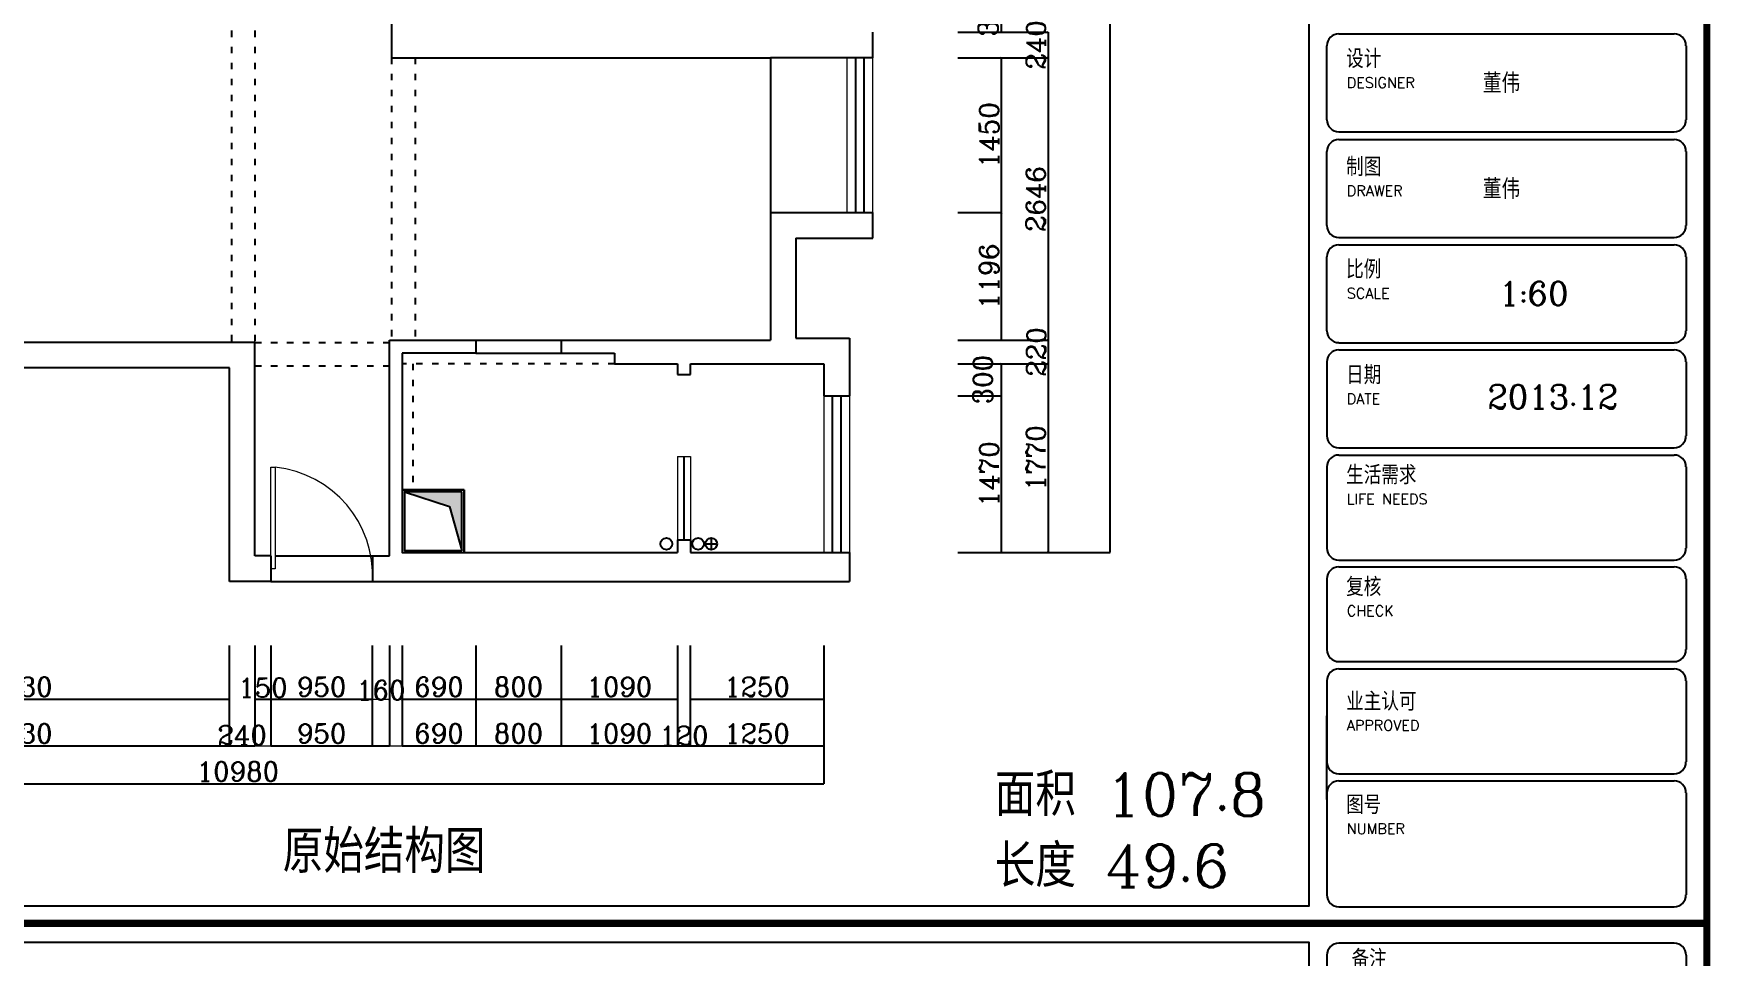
# Model space of a CAD drawing. Header units: millimetres. Extents: x 450898 to 533685, y -921830 to -458543.
# Drawn here: x 459394 to 475109, y -860363 to -851717 of the extents above; entities that cross this region are included whole.
import ezdxf

# ---------------------------------------------------------------- set-up
doc = ezdxf.new("R2010")
doc.units = ezdxf.units.MM
doc.header["$MEASUREMENT"] = 0
doc.header["$PDMODE"] = 3
doc.linetypes.add('ACAD_ISO03W100', pattern=[30, 12, -18])
doc.layers.get('0').update_dxf_attribs({"linetype": 'CONTINUOUS'})
doc.layers.get('DEFPOINTS').update_dxf_attribs({"linetype": 'CONTINUOUS'})
for name, color, linetype in [('0-ELV-01-细实线', 1, 'CONTINUOUS'), ('TOP', 7, 'CONTINUOUS'), ('txt', 7, 'CONTINUOUS'), ('墙线', 5, 'CONTINUOUS'), ('辅助线', 8, 'CONTINUOUS')]:
    doc.layers.add(name, color=color, linetype=linetype)
doc.layers.add('门窗', color=4, linetype='CONTINUOUS', lineweight=13)
doc.styles.add('HZXY', font='complex.shx', dxfattribs={"bigfont": 'HZXY.shx'})
doc.styles.add('ROMAND', font='romand')
doc.styles.get("Standard").update_dxf_attribs({"font": 'complex.shx', "bigfont": 'hzxy.shx'})
doc.dimstyles.new('LMDIM40', dxfattribs={"dimtxt": 80, "dimasz": 20, "dimexe": 0, "dimexo": 0, "dimgap": 25, "dimtad": 1, "dimdec": 0, "dimzin": 0, "dimdsep": 46, "dimtxsty": 'Standard', "dimblk1": 'DOT', "dimblk2": 'DOT', "dimsah": 1, "dimcen": 0, "dimclrd": 2, "dimclre": 2, "dimclrt": 2, "dimadec": 0, "dimazin": 0, "dimtfac": 1, "dimtdec": 0, "dimtmove": 2, "dimatfit": 3, "dimldrblk": 'DOT', "dimfxl": 0, "dimtolj": 1, "dimtzin": 0, "dimarcsym": 0})

# ---------------------------------------------------------------- blocks, each defined once
blk = doc.blocks.new('_ArchTick')
at = {"color": 0, "linetype": 'ByBlock', "const_width": 0.15}
blk.add_lwpolyline([(-0.5, -0.5), (0.5, 0.5)], dxfattribs=at)
blk = doc.blocks.new('*D374')
at = {"layer": 'DEFPOINTS', "color": 0}
for p in [(468055, -855110), (468464, -855110), (468055, -856580)]:
    blk.add_point(p, dxfattribs=at)
at = {"layer": '门窗', "color": 2, "lineweight": -2}
for p, q in [((468055, -855110), (468464, -855110)), ((468464, -856580), (468464, -855110)), ((468055, -856580), (468464, -856580))]:
    blk.add_line(p, q, dxfattribs=at)
at = {"layer": '门窗', "color": 2, "lineweight": -2, "xscale": 20, "yscale": 20, "zscale": 20}
for p, rotation in [((468464, -855110), 90), ((468464, -856580), 270)]:
    blk.add_blockref('_ArchTick', p, dxfattribs=dict(at, rotation=rotation))
at = {"layer": '门窗', "color": 2, "insert": (468349, -855845), "char_height": 180, "attachment_point": 5, "rotation": 90}
blk.add_mtext('\\A1;1470', dxfattribs=at)
blk = doc.blocks.new('_DOT')
at = {"color": 0, "linetype": 'ByBlock'}
blk.add_line((-0.5, 0), (-1, 0), dxfattribs=at)
at = {"color": 0, "linetype": 'ByBlock', "const_width": 0.5}
blk.add_lwpolyline([(-0.25, 0, 1), (0.25, 0, 1)], format="xyb", close=True, dxfattribs=at)
blk = doc.blocks.new('DOT')
at = {"color": 0, "linetype": 'ByBlock'}
blk.add_line((-0.35, 0), (-1, 0), dxfattribs=at)
at = {"color": 0, "linetype": 'ByBlock', "const_width": 0.35}
blk.add_lwpolyline([(-0.175, 0, 1), (0.175, 0, 1)], format="xyb", close=True, dxfattribs=at)
blk = doc.blocks.new('*D375')
at = {"layer": 'DEFPOINTS', "color": 0}
for p in [(468055, -854810), (468464, -854810), (468055, -855110)]:
    blk.add_point(p, dxfattribs=at)
at = {"layer": '门窗', "color": 2, "lineweight": -2}
for p, q in [((468055, -854810), (468464, -854810)), ((468464, -855110), (468464, -854810)), ((468055, -855110), (468464, -855110))]:
    blk.add_line(p, q, dxfattribs=at)
at = {"layer": '门窗', "color": 2, "lineweight": -2, "xscale": 20, "yscale": 20, "zscale": 20}
for p, rotation in [((468464, -854810), 90), ((468464, -855110), 270)]:
    blk.add_blockref('_ArchTick', p, dxfattribs=dict(at, rotation=rotation))
at = {"layer": '门窗', "color": 2, "insert": (468290, -854960), "char_height": 180, "attachment_point": 5, "rotation": 90}
blk.add_mtext('\\A1;300', dxfattribs=at)
blk = doc.blocks.new('*D376')
at = {"layer": 'DEFPOINTS', "color": 0}
for p in [(468055, -853394), (468464, -853394), (468055, -854590)]:
    blk.add_point(p, dxfattribs=at)
at = {"layer": '门窗', "color": 2, "lineweight": -2}
for p, q in [((468055, -853394), (468464, -853394)), ((468464, -854590), (468464, -853394)), ((468055, -854590), (468464, -854590))]:
    blk.add_line(p, q, dxfattribs=at)
at = {"layer": '门窗', "color": 2, "lineweight": -2, "xscale": 20, "yscale": 20, "zscale": 20}
for p, rotation in [((468464, -853394), 90), ((468464, -854590), 270)]:
    blk.add_blockref('_ArchTick', p, dxfattribs=dict(at, rotation=rotation))
at = {"layer": '门窗', "color": 2, "insert": (468349, -853992), "char_height": 180, "attachment_point": 5, "rotation": 90}
blk.add_mtext('\\A1;1196', dxfattribs=at)
blk = doc.blocks.new('*D377')
at = {"layer": 'DEFPOINTS', "color": 0}
for p in [(468055, -851944), (468464, -851944), (468055, -853394)]:
    blk.add_point(p, dxfattribs=at)
at = {"layer": '门窗', "color": 2, "lineweight": -2}
for p, q in [((468055, -851944), (468464, -851944)), ((468464, -853394), (468464, -851944)), ((468055, -853394), (468464, -853394))]:
    blk.add_line(p, q, dxfattribs=at)
at = {"layer": '门窗', "color": 2, "lineweight": -2, "xscale": 20, "yscale": 20, "zscale": 20}
for p, rotation in [((468464, -851944), 90), ((468464, -853394), 270)]:
    blk.add_blockref('_ArchTick', p, dxfattribs=dict(at, rotation=rotation))
at = {"layer": '门窗', "color": 2, "insert": (468349, -852669), "char_height": 180, "attachment_point": 5, "rotation": 90}
blk.add_mtext('\\A1;1450', dxfattribs=at)
blk = doc.blocks.new('*D378')
at = {"layer": 'DEFPOINTS', "color": 0}
for p in [(468055, -851324), (468464, -851324), (468055, -851704)]:
    blk.add_point(p, dxfattribs=at)
at = {"layer": '门窗', "color": 2, "lineweight": -2}
for p, q in [((468055, -851324), (468464, -851324)), ((468464, -851704), (468464, -851324)), ((468055, -851704), (468464, -851704))]:
    blk.add_line(p, q, dxfattribs=at)
at = {"layer": '门窗', "color": 2, "lineweight": -2, "xscale": 20, "yscale": 20, "zscale": 20}
for p, rotation in [((468464, -851324), 90), ((468464, -851704), 270)]:
    blk.add_blockref('_ArchTick', p, dxfattribs=dict(at, rotation=rotation))
at = {"layer": '门窗', "color": 2, "insert": (468340, -851514), "char_height": 180, "attachment_point": 5, "rotation": 90}
blk.add_mtext('\\A1;380', dxfattribs=at)
blk = doc.blocks.new('*D387')
at = {"layer": 'DEFPOINTS', "color": 0}
for p in [(468055, -851704), (468055, -851944), (468902, -851944)]:
    blk.add_point(p, dxfattribs=at)
at = {"layer": '门窗', "color": 2, "lineweight": -2}
for p, q in [((468055, -851704), (468902, -851704)), ((468902, -851704), (468902, -851944)), ((468055, -851944), (468902, -851944))]:
    blk.add_line(p, q, dxfattribs=at)
at = {"layer": '门窗', "color": 2, "lineweight": -2, "xscale": 20, "yscale": 20, "zscale": 20}
for p, rotation in [((468902, -851704), 90), ((468902, -851944), 270)]:
    blk.add_blockref('_ArchTick', p, dxfattribs=dict(at, rotation=rotation))
at = {"layer": '门窗', "color": 2, "insert": (468789, -851824), "char_height": 180, "attachment_point": 5, "rotation": 90}
blk.add_mtext('\\A1;240', dxfattribs=at)
blk = doc.blocks.new('*D388')
at = {"layer": 'DEFPOINTS', "color": 0}
for p in [(468055, -851944), (468055, -854590), (468902, -854590)]:
    blk.add_point(p, dxfattribs=at)
at = {"layer": '门窗', "color": 2, "lineweight": -2}
for p, q in [((468055, -851944), (468902, -851944)), ((468902, -851944), (468902, -854590)), ((468055, -854590), (468902, -854590))]:
    blk.add_line(p, q, dxfattribs=at)
at = {"layer": '门窗', "color": 2, "lineweight": -2, "xscale": 20, "yscale": 20, "zscale": 20}
for p, rotation in [((468902, -851944), 90), ((468902, -854590), 270)]:
    blk.add_blockref('_ArchTick', p, dxfattribs=dict(at, rotation=rotation))
at = {"layer": '门窗', "color": 2, "insert": (468787, -853267), "char_height": 180, "attachment_point": 5, "rotation": 90}
blk.add_mtext('\\A1;2646', dxfattribs=at)
blk = doc.blocks.new('*D389')
at = {"layer": 'DEFPOINTS', "color": 0}
for p in [(468055, -854590), (468055, -854810), (468902, -854810)]:
    blk.add_point(p, dxfattribs=at)
at = {"layer": '门窗', "color": 2, "lineweight": -2}
for p, q in [((468055, -854590), (468902, -854590)), ((468902, -854590), (468902, -854810)), ((468055, -854810), (468902, -854810))]:
    blk.add_line(p, q, dxfattribs=at)
at = {"layer": '门窗', "color": 2, "lineweight": -2, "xscale": 20, "yscale": 20, "zscale": 20}
for p, rotation in [((468902, -854590), 90), ((468902, -854810), 270)]:
    blk.add_blockref('_ArchTick', p, dxfattribs=dict(at, rotation=rotation))
at = {"layer": '门窗', "color": 2, "insert": (468792, -854700), "char_height": 180, "attachment_point": 5, "rotation": 90}
blk.add_mtext('\\A1;220', dxfattribs=at)
blk = doc.blocks.new('*D390')
at = {"layer": 'DEFPOINTS', "color": 0}
for p in [(468055, -854810), (468055, -856580), (468902, -856580)]:
    blk.add_point(p, dxfattribs=at)
at = {"layer": '门窗', "color": 2, "lineweight": -2}
for p, q in [((468055, -854810), (468902, -854810)), ((468902, -854810), (468902, -856580)), ((468055, -856580), (468902, -856580))]:
    blk.add_line(p, q, dxfattribs=at)
at = {"layer": '门窗', "color": 2, "lineweight": -2, "xscale": 20, "yscale": 20, "zscale": 20}
for p, rotation in [((468902, -854810), 90), ((468902, -856580), 270)]:
    blk.add_blockref('_ArchTick', p, dxfattribs=dict(at, rotation=rotation))
at = {"layer": '门窗', "color": 2, "insert": (468787, -855695), "char_height": 180, "attachment_point": 5, "rotation": 90}
blk.add_mtext('\\A1;1770', dxfattribs=at)
blk = doc.blocks.new('*D391')
at = {"layer": 'DEFPOINTS', "color": 0}
for p in [(468055, -845954), (468055, -856580), (469479, -856580)]:
    blk.add_point(p, dxfattribs=at)
at = {"layer": '门窗', "color": 2, "lineweight": -2}
for p, q in [((468055, -845954), (469479, -845954)), ((469479, -845954), (469479, -856580)), ((468055, -856580), (469479, -856580))]:
    blk.add_line(p, q, dxfattribs=at)
at = {"layer": '门窗', "color": 2, "lineweight": -2, "xscale": 20, "yscale": 20, "zscale": 20}
for p, rotation in [((469479, -845954), 90), ((469479, -856580), 270)]:
    blk.add_blockref('_ArchTick', p, dxfattribs=dict(at, rotation=rotation))
at = {"layer": '门窗', "color": 2, "insert": (469364, -851267), "char_height": 180, "attachment_point": 5, "rotation": 90}
blk.add_mtext('\\A1;10626', dxfattribs=at)
blk = doc.blocks.new('*D409')
at = {"layer": 'DEFPOINTS', "color": 0}
for p in [(457299, -857449), (461229, -857449), (461229, -857952)]:
    blk.add_point(p, dxfattribs=at)
at = {"layer": '门窗', "color": 2, "lineweight": -2}
for p, q in [((457299, -857449), (457299, -857952)), ((461229, -857449), (461229, -857952)), ((457299, -857952), (461229, -857952))]:
    blk.add_line(p, q, dxfattribs=at)
at = {"layer": '门窗', "color": 2, "lineweight": -2, "xscale": 20, "yscale": 20, "zscale": 20, "rotation": 180}
blk.add_blockref('_ArchTick', (457299, -857952), dxfattribs=at)
at = {"layer": '门窗', "color": 2, "lineweight": -2, "xscale": 20, "yscale": 20, "zscale": 20}
blk.add_blockref('_ArchTick', (461229, -857952), dxfattribs=at)
at = {"layer": '门窗', "color": 2, "insert": (459264, -857837), "char_height": 180, "attachment_point": 5}
blk.add_mtext('\\A1;3930', dxfattribs=at)
blk = doc.blocks.new('*D410')
at = {"layer": 'DEFPOINTS', "color": 0}
for p in [(461469, -857449), (461619, -857449), (461619, -857952)]:
    blk.add_point(p, dxfattribs=at)
at = {"layer": '门窗', "color": 2, "lineweight": -2}
for p, q in [((461469, -857449), (461469, -857952)), ((461619, -857449), (461619, -857952)), ((461469, -857952), (461619, -857952))]:
    blk.add_line(p, q, dxfattribs=at)
at = {"layer": '门窗', "color": 2, "lineweight": -2, "xscale": 20, "yscale": 20, "zscale": 20, "rotation": 180}
blk.add_blockref('_ArchTick', (461469, -857952), dxfattribs=at)
at = {"layer": '门窗', "color": 2, "lineweight": -2, "xscale": 20, "yscale": 20, "zscale": 20}
blk.add_blockref('_ArchTick', (461619, -857952), dxfattribs=at)
at = {"layer": '门窗', "color": 2, "insert": (461544, -857845), "char_height": 180, "attachment_point": 5}
blk.add_mtext('\\A1;150', dxfattribs=at)
blk = doc.blocks.new('*D411')
at = {"layer": 'DEFPOINTS', "color": 0}
for p in [(461619, -857449), (462569, -857449), (462569, -857952)]:
    blk.add_point(p, dxfattribs=at)
at = {"layer": '门窗', "color": 2, "lineweight": -2}
for p, q in [((461619, -857449), (461619, -857952)), ((462569, -857449), (462569, -857952)), ((461619, -857952), (462569, -857952))]:
    blk.add_line(p, q, dxfattribs=at)
at = {"layer": '门窗', "color": 2, "lineweight": -2, "xscale": 20, "yscale": 20, "zscale": 20, "rotation": 180}
blk.add_blockref('_ArchTick', (461619, -857952), dxfattribs=at)
at = {"layer": '门窗', "color": 2, "lineweight": -2, "xscale": 20, "yscale": 20, "zscale": 20}
blk.add_blockref('_ArchTick', (462569, -857952), dxfattribs=at)
at = {"layer": '门窗', "color": 2, "insert": (462094, -857837), "char_height": 180, "attachment_point": 5}
blk.add_mtext('\\A1;950', dxfattribs=at)
blk = doc.blocks.new('*D412')
at = {"layer": 'DEFPOINTS', "color": 0}
for p in [(462849, -857449), (463539, -857449), (463539, -857952)]:
    blk.add_point(p, dxfattribs=at)
at = {"layer": '门窗', "color": 2, "lineweight": -2}
for p, q in [((462849, -857449), (462849, -857952)), ((463539, -857449), (463539, -857952)), ((462849, -857952), (463539, -857952))]:
    blk.add_line(p, q, dxfattribs=at)
at = {"layer": '门窗', "color": 2, "lineweight": -2, "xscale": 20, "yscale": 20, "zscale": 20, "rotation": 180}
blk.add_blockref('_ArchTick', (462849, -857952), dxfattribs=at)
at = {"layer": '门窗', "color": 2, "lineweight": -2, "xscale": 20, "yscale": 20, "zscale": 20}
blk.add_blockref('_ArchTick', (463539, -857952), dxfattribs=at)
at = {"layer": '门窗', "color": 2, "insert": (463194, -857837), "char_height": 180, "attachment_point": 5}
blk.add_mtext('\\A1;690', dxfattribs=at)
blk = doc.blocks.new('*D413')
at = {"layer": 'DEFPOINTS', "color": 0}
for p in [(463539, -857449), (464339, -857449), (464339, -857952)]:
    blk.add_point(p, dxfattribs=at)
at = {"layer": '门窗', "color": 2, "lineweight": -2}
for p, q in [((463539, -857449), (463539, -857952)), ((464339, -857449), (464339, -857952)), ((463539, -857952), (464339, -857952))]:
    blk.add_line(p, q, dxfattribs=at)
at = {"layer": '门窗', "color": 2, "lineweight": -2, "xscale": 20, "yscale": 20, "zscale": 20, "rotation": 180}
blk.add_blockref('_ArchTick', (463539, -857952), dxfattribs=at)
at = {"layer": '门窗', "color": 2, "lineweight": -2, "xscale": 20, "yscale": 20, "zscale": 20}
blk.add_blockref('_ArchTick', (464339, -857952), dxfattribs=at)
at = {"layer": '门窗', "color": 2, "insert": (463939, -857837), "char_height": 180, "attachment_point": 5}
blk.add_mtext('\\A1;800', dxfattribs=at)
blk = doc.blocks.new('*D414')
at = {"layer": 'DEFPOINTS', "color": 0}
for p in [(464339, -857449), (465429, -857449), (465429, -857952)]:
    blk.add_point(p, dxfattribs=at)
at = {"layer": '门窗', "color": 2, "lineweight": -2}
for p, q in [((464339, -857449), (464339, -857952)), ((465429, -857449), (465429, -857952)), ((464339, -857952), (465429, -857952))]:
    blk.add_line(p, q, dxfattribs=at)
at = {"layer": '门窗', "color": 2, "lineweight": -2, "xscale": 20, "yscale": 20, "zscale": 20, "rotation": 180}
blk.add_blockref('_ArchTick', (464339, -857952), dxfattribs=at)
at = {"layer": '门窗', "color": 2, "lineweight": -2, "xscale": 20, "yscale": 20, "zscale": 20}
blk.add_blockref('_ArchTick', (465429, -857952), dxfattribs=at)
at = {"layer": '门窗', "color": 2, "insert": (464884, -857837), "char_height": 180, "attachment_point": 5}
blk.add_mtext('\\A1;1090', dxfattribs=at)
blk = doc.blocks.new('*D415')
at = {"layer": 'DEFPOINTS', "color": 0}
for p in [(465549, -857449), (466799, -857449), (466799, -857952)]:
    blk.add_point(p, dxfattribs=at)
at = {"layer": '门窗', "color": 2, "lineweight": -2}
for p, q in [((465549, -857449), (465549, -857952)), ((466799, -857449), (466799, -857952)), ((465549, -857952), (466799, -857952))]:
    blk.add_line(p, q, dxfattribs=at)
at = {"layer": '门窗', "color": 2, "lineweight": -2, "xscale": 20, "yscale": 20, "zscale": 20, "rotation": 180}
blk.add_blockref('_ArchTick', (465549, -857952), dxfattribs=at)
at = {"layer": '门窗', "color": 2, "lineweight": -2, "xscale": 20, "yscale": 20, "zscale": 20}
blk.add_blockref('_ArchTick', (466799, -857952), dxfattribs=at)
at = {"layer": '门窗', "color": 2, "insert": (466174, -857837), "char_height": 180, "attachment_point": 5}
blk.add_mtext('\\A1;1250', dxfattribs=at)
blk = doc.blocks.new('*D418')
at = {"layer": 'DEFPOINTS', "color": 0}
for p in [(457299, -857449), (461229, -857449), (461229, -858389)]:
    blk.add_point(p, dxfattribs=at)
at = {"layer": '门窗', "color": 2, "lineweight": -2}
for p, q in [((457299, -857449), (457299, -858389)), ((461229, -857449), (461229, -858389)), ((457299, -858389), (461229, -858389))]:
    blk.add_line(p, q, dxfattribs=at)
at = {"layer": '门窗', "color": 2, "lineweight": -2, "xscale": 20, "yscale": 20, "zscale": 20, "rotation": 180}
blk.add_blockref('_ArchTick', (457299, -858389), dxfattribs=at)
at = {"layer": '门窗', "color": 2, "lineweight": -2, "xscale": 20, "yscale": 20, "zscale": 20}
blk.add_blockref('_ArchTick', (461229, -858389), dxfattribs=at)
at = {"layer": '门窗', "color": 2, "insert": (459264, -858274), "char_height": 180, "attachment_point": 5}
blk.add_mtext('\\A1;3930', dxfattribs=at)
blk = doc.blocks.new('*D419')
at = {"layer": 'DEFPOINTS', "color": 0}
for p in [(461229, -857449), (461469, -857449), (461469, -858389)]:
    blk.add_point(p, dxfattribs=at)
at = {"layer": '门窗', "color": 2, "lineweight": -2}
for p, q in [((461229, -857449), (461229, -858389)), ((461469, -857449), (461469, -858389)), ((461229, -858389), (461469, -858389))]:
    blk.add_line(p, q, dxfattribs=at)
at = {"layer": '门窗', "color": 2, "lineweight": -2, "xscale": 20, "yscale": 20, "zscale": 20, "rotation": 180}
blk.add_blockref('_ArchTick', (461229, -858389), dxfattribs=at)
at = {"layer": '门窗', "color": 2, "lineweight": -2, "xscale": 20, "yscale": 20, "zscale": 20}
blk.add_blockref('_ArchTick', (461469, -858389), dxfattribs=at)
at = {"layer": '门窗', "color": 2, "insert": (461349, -858290), "char_height": 180, "attachment_point": 5}
blk.add_mtext('\\A1;240', dxfattribs=at)
blk = doc.blocks.new('*D420')
at = {"layer": 'DEFPOINTS', "color": 0}
for p in [(461619, -857449), (462569, -857449), (462569, -858389)]:
    blk.add_point(p, dxfattribs=at)
at = {"layer": '门窗', "color": 2, "lineweight": -2}
for p, q in [((461619, -857449), (461619, -858389)), ((462569, -857449), (462569, -858389)), ((461619, -858389), (462569, -858389))]:
    blk.add_line(p, q, dxfattribs=at)
at = {"layer": '门窗', "color": 2, "lineweight": -2, "xscale": 20, "yscale": 20, "zscale": 20, "rotation": 180}
blk.add_blockref('_ArchTick', (461619, -858389), dxfattribs=at)
at = {"layer": '门窗', "color": 2, "lineweight": -2, "xscale": 20, "yscale": 20, "zscale": 20}
blk.add_blockref('_ArchTick', (462569, -858389), dxfattribs=at)
at = {"layer": '门窗', "color": 2, "insert": (462094, -858274), "char_height": 180, "attachment_point": 5}
blk.add_mtext('\\A1;950', dxfattribs=at)
blk = doc.blocks.new('*D421')
at = {"layer": 'DEFPOINTS', "color": 0}
for p in [(462569, -857449), (462729, -857449), (462729, -858389)]:
    blk.add_point(p, dxfattribs=at)
at = {"layer": '门窗', "color": 2, "lineweight": -2}
for p, q in [((462569, -857449), (462569, -858389)), ((462729, -857449), (462729, -858389)), ((462569, -858389), (462729, -858389))]:
    blk.add_line(p, q, dxfattribs=at)
at = {"layer": '门窗', "color": 2, "lineweight": -2, "xscale": 20, "yscale": 20, "zscale": 20, "rotation": 180}
blk.add_blockref('_ArchTick', (462569, -858389), dxfattribs=at)
at = {"layer": '门窗', "color": 2, "lineweight": -2, "xscale": 20, "yscale": 20, "zscale": 20}
blk.add_blockref('_ArchTick', (462729, -858389), dxfattribs=at)
at = {"layer": '门窗', "color": 2, "insert": (462649, -857869), "char_height": 180, "attachment_point": 5}
blk.add_mtext('\\A1;160', dxfattribs=at)
blk = doc.blocks.new('*D422')
at = {"layer": 'DEFPOINTS', "color": 0}
for p in [(462849, -857449), (463539, -857449), (463539, -858389)]:
    blk.add_point(p, dxfattribs=at)
at = {"layer": '门窗', "color": 2, "lineweight": -2}
for p, q in [((462849, -857449), (462849, -858389)), ((463539, -857449), (463539, -858389)), ((462849, -858389), (463539, -858389))]:
    blk.add_line(p, q, dxfattribs=at)
at = {"layer": '门窗', "color": 2, "lineweight": -2, "xscale": 20, "yscale": 20, "zscale": 20, "rotation": 180}
blk.add_blockref('_ArchTick', (462849, -858389), dxfattribs=at)
at = {"layer": '门窗', "color": 2, "lineweight": -2, "xscale": 20, "yscale": 20, "zscale": 20}
blk.add_blockref('_ArchTick', (463539, -858389), dxfattribs=at)
at = {"layer": '门窗', "color": 2, "insert": (463194, -858274), "char_height": 180, "attachment_point": 5}
blk.add_mtext('\\A1;690', dxfattribs=at)
blk = doc.blocks.new('*D423')
at = {"layer": 'DEFPOINTS', "color": 0}
for p in [(463539, -857449), (464339, -857449), (464339, -858389)]:
    blk.add_point(p, dxfattribs=at)
at = {"layer": '门窗', "color": 2, "lineweight": -2}
for p, q in [((463539, -857449), (463539, -858389)), ((464339, -857449), (464339, -858389)), ((463539, -858389), (464339, -858389))]:
    blk.add_line(p, q, dxfattribs=at)
at = {"layer": '门窗', "color": 2, "lineweight": -2, "xscale": 20, "yscale": 20, "zscale": 20, "rotation": 180}
blk.add_blockref('_ArchTick', (463539, -858389), dxfattribs=at)
at = {"layer": '门窗', "color": 2, "lineweight": -2, "xscale": 20, "yscale": 20, "zscale": 20}
blk.add_blockref('_ArchTick', (464339, -858389), dxfattribs=at)
at = {"layer": '门窗', "color": 2, "insert": (463939, -858274), "char_height": 180, "attachment_point": 5}
blk.add_mtext('\\A1;800', dxfattribs=at)
blk = doc.blocks.new('*D424')
at = {"layer": 'DEFPOINTS', "color": 0}
for p in [(464339, -857449), (465429, -857449), (465429, -858389)]:
    blk.add_point(p, dxfattribs=at)
at = {"layer": '门窗', "color": 2, "lineweight": -2}
for p, q in [((464339, -857449), (464339, -858389)), ((465429, -857449), (465429, -858389)), ((464339, -858389), (465429, -858389))]:
    blk.add_line(p, q, dxfattribs=at)
at = {"layer": '门窗', "color": 2, "lineweight": -2, "xscale": 20, "yscale": 20, "zscale": 20, "rotation": 180}
blk.add_blockref('_ArchTick', (464339, -858389), dxfattribs=at)
at = {"layer": '门窗', "color": 2, "lineweight": -2, "xscale": 20, "yscale": 20, "zscale": 20}
blk.add_blockref('_ArchTick', (465429, -858389), dxfattribs=at)
at = {"layer": '门窗', "color": 2, "insert": (464884, -858274), "char_height": 180, "attachment_point": 5}
blk.add_mtext('\\A1;1090', dxfattribs=at)
blk = doc.blocks.new('*D425')
at = {"layer": 'DEFPOINTS', "color": 0}
for p in [(465429, -857449), (465549, -857449), (465549, -858389)]:
    blk.add_point(p, dxfattribs=at)
at = {"layer": '门窗', "color": 2, "lineweight": -2}
for p, q in [((465429, -857449), (465429, -858389)), ((465549, -857449), (465549, -858389)), ((465429, -858389), (465549, -858389))]:
    blk.add_line(p, q, dxfattribs=at)
at = {"layer": '门窗', "color": 2, "lineweight": -2, "xscale": 20, "yscale": 20, "zscale": 20, "rotation": 180}
blk.add_blockref('_ArchTick', (465429, -858389), dxfattribs=at)
at = {"layer": '门窗', "color": 2, "lineweight": -2, "xscale": 20, "yscale": 20, "zscale": 20}
blk.add_blockref('_ArchTick', (465549, -858389), dxfattribs=at)
at = {"layer": '门窗', "color": 2, "insert": (465489, -858297), "char_height": 180, "attachment_point": 5}
blk.add_mtext('\\A1;120', dxfattribs=at)
blk = doc.blocks.new('*D426')
at = {"layer": 'DEFPOINTS', "color": 0}
for p in [(465549, -857449), (466799, -857449), (466799, -858389)]:
    blk.add_point(p, dxfattribs=at)
at = {"layer": '门窗', "color": 2, "lineweight": -2}
for p, q in [((465549, -857449), (465549, -858389)), ((466799, -857449), (466799, -858389)), ((465549, -858389), (466799, -858389))]:
    blk.add_line(p, q, dxfattribs=at)
at = {"layer": '门窗', "color": 2, "lineweight": -2, "xscale": 20, "yscale": 20, "zscale": 20, "rotation": 180}
blk.add_blockref('_ArchTick', (465549, -858389), dxfattribs=at)
at = {"layer": '门窗', "color": 2, "lineweight": -2, "xscale": 20, "yscale": 20, "zscale": 20}
blk.add_blockref('_ArchTick', (466799, -858389), dxfattribs=at)
at = {"layer": '门窗', "color": 2, "insert": (466174, -858274), "char_height": 180, "attachment_point": 5}
blk.add_mtext('\\A1;1250', dxfattribs=at)
blk = doc.blocks.new('*D427')
at = {"layer": 'DEFPOINTS', "color": 0}
for p in [(455819, -857449), (466799, -857449), (466799, -858745)]:
    blk.add_point(p, dxfattribs=at)
at = {"layer": '门窗', "color": 2, "lineweight": -2}
for p, q in [((455819, -857449), (455819, -858745)), ((466799, -857449), (466799, -858745)), ((455819, -858745), (466799, -858745))]:
    blk.add_line(p, q, dxfattribs=at)
at = {"layer": '门窗', "color": 2, "lineweight": -2, "xscale": 20, "yscale": 20, "zscale": 20, "rotation": 180}
blk.add_blockref('_ArchTick', (455819, -858745), dxfattribs=at)
at = {"layer": '门窗', "color": 2, "lineweight": -2, "xscale": 20, "yscale": 20, "zscale": 20}
blk.add_blockref('_ArchTick', (466799, -858745), dxfattribs=at)
at = {"layer": '门窗', "color": 2, "insert": (461309, -858630), "char_height": 180, "attachment_point": 5}
blk.add_mtext('\\A1;10980', dxfattribs=at)
blk = doc.blocks.new('TRYR')
at = {"color": 4}
for p, q in [((527270, -847898), (523839, -847898)), ((523717, -848021), (523717, -848445)), ((527393, -848021), (527393, -848445)), ((523839, -857731), (527270, -857731)), ((523717, -858611), (523717, -857853)), ((527393, -857853), (527393, -858611)), ((523839, -858733), (527270, -858733)), ((523717, -859694), (523717, -858936)), ((523839, -858814), (527270, -858814)), ((527393, -858936), (527393, -859694)), ((523839, -859816), (527270, -859816)), ((523839, -859889), (527270, -859889)), ((523717, -860769), (523717, -860012)), ((527393, -860012), (527393, -860769)), ((523839, -860892), (527270, -860892)), ((523839, -860965), (527270, -860965)), ((523717, -861087), (523717, -861845)), ((527393, -861087), (527393, -861845)), ((523839, -861967), (527270, -861967)), ((523839, -862041), (527270, -862041)), ((523717, -862163), (523717, -862994)), ((527393, -862163), (527393, -862994)), ((523839, -863116), (527270, -863116)), ((523839, -863185), (527270, -863185)), ((523717, -863307), (523717, -864032)), ((527393, -863307), (527393, -864032)), ((523839, -864154), (527270, -864154)), ((523839, -864227), (527270, -864227)), ((523717, -864350), (523717, -865181)), ((527393, -864350), (527393, -865181)), ((523717, -865565), (523717, -864710)), ((523839, -865303), (527270, -865303)), ((523839, -865375), (527270, -865375)), ((523717, -865497), (523717, -866541)), ((527393, -865497), (527393, -866541)), ((523839, -866663), (527270, -866663))]:
    blk.add_line(p, q, dxfattribs=at)
at = {"const_width": 73}
blk.add_lwpolyline([(501239, -866833), (527605, -866831), (527605, -847696), (501239, -847697)], close=True, dxfattribs=at)
at = {"color": 4}
blk.add_lwpolyline([(501422, -847892), (501422, -866653), (523535, -866652), (523535, -847891)], close=True, dxfattribs=at)
for centre, start, end in [((523839, -848021), 90, 180), ((527270, -848021), 0, 90), ((523839, -857853), 90, 180), ((527270, -857853), 0, 90), ((523839, -858611), 180, 270), ((527270, -858611), 270, 0), ((523839, -858936), 90, 180), ((527270, -858936), 0, 90), ((523839, -859694), 180, 270), ((527270, -859694), 270, 0), ((523839, -860012), 90, 180), ((527270, -860012), 0, 90), ((523839, -860769), 180, 270), ((527270, -860769), 270, 0), ((523839, -861087), 90, 180), ((527270, -861087), 0, 90), ((523839, -861845), 180, 270), ((527270, -861845), 270, 0), ((523839, -862163), 90, 180), ((527270, -862163), 0, 90), ((523839, -862994), 180, 270), ((527270, -862994), 270, 0), ((523839, -863307), 90, 180), ((527270, -863307), 0, 90), ((523839, -864032), 180, 270), ((527270, -864032), 270, 0), ((523839, -864350), 90, 180), ((527270, -864350), 0, 90), ((523839, -865181), 180, 270), ((527270, -865181), 270, 0), ((523839, -865497), 90, 180), ((527270, -865497), 0, 90), ((523839, -866541), 180, 270), ((527270, -866541), 270, 0)]:
    blk.add_arc(centre, 122, start, end, dxfattribs=at)
for s, height, style, p in [('备注', 189.5, 'HZXY', (523968, -848156)), ('设计', 189.5, 'HZXY', (523914, -858082)), ('DESIGNER', 107.6, 'ROMAND', (523921, -858285)), ('制图', 189.5, 'HZXY', (523914, -859188)), ('DRAWER', 107.6, 'ROMAND', (523921, -859392)), ('比例', 189.5, 'HZXY', (523914, -860236)), ('1:60', 244.1, 'HZXY', (525478, -860510)), ('SCALE', 107.6, 'ROMAND', (523921, -860440)), ('日期', 189.5, 'HZXY', (523914, -861316)), ('2013.12', 244.1, 'HZXY', (525360, -861567)), ('DATE', 107.6, 'ROMAND', (523921, -861519)), ('复核', 189.5, 'HZXY', (523914, -863485)), ('CHECK', 107.6, 'ROMAND', (523921, -863688)), ('业主认可', 189.5, 'HZXY', (523914, -864657)), ('APPROVED', 107.6, 'ROMAND', (523921, -864860)), ('图号', 189.5, 'HZXY', (523914, -865714)), ('NUMBER', 107.6, 'ROMAND', (523921, -865917))]:
    blk.add_text(s, height=height, dxfattribs=dict(style=style)).set_placement(p)
for p in [(525313, -858337), (525313, -859420)]:
    blk.add_text('董伟', height=201.4).set_placement(p)
at = {"color": 2}
for s, height, style, p in [('生活需求', 189.5, 'HZXY', (523914, -862340)), ('LIFE NEEDS', 107.6, 'ROMAND', (523921, -862544))]:
    blk.add_text(s, height=height, dxfattribs=dict(at, style=style)).set_placement(p)

msp = doc.modelspace()

# ---------------------------------------------------------------- hatches: boundary and pattern name
at = {"layer": 'txt'}
msp.add_hatch(color=256, dxfattribs=at).paths.add_polyline_path([(463291.3, -856149.2), (463409.3, -856560.4), (463409.3, -856010.4), (462869.3, -856010.4)])

# ---------------------------------------------------------------- linework, layer by layer
at = {"layer": '0-ELV-01-细实线', "linetype": 'ACAD_ISO03W100', "ltscale": 5}
for p, q in [((461249.3, -850940.4), (461249.3, -854610.4)), ((461469.3, -850940.4), (461469.3, -854610.4)), ((462749.3, -851944.4), (462749.3, -854590.4)), ((462969.3, -851944.4), (462969.3, -854590.4)), ((461469.3, -854610.4), (462729.3, -854610.4)), ((461469.3, -854830.4), (462729.3, -854830.4)), ((464839.3, -854810.4), (462849.3, -854810.4)), ((462949.3, -854810.4), (462949.3, -855990.4))]:
    msp.add_line(p, q, dxfattribs=at)
at = {"layer": 'txt'}
for p, q in [((467099.3, -853394.4), (467099.3, -851944.4)), ((467179.3, -853394.4), (467179.3, -851944.4)), ((466879.3, -855110.4), (466879.3, -856580.4)), ((466959.3, -855110.4), (466959.3, -856580.4)), ((465489.3, -855680.4), (465489.3, -856460.4)), ((462869.3, -856010.4), (463291.3, -856149.2)), ((463291.3, -856149.2), (463409.3, -856560.4)), ((465744.9, -856442.7), (465744.9, -856552.7)), ((465689.9, -856497.7), (465799.9, -856497.7))]:
    msp.add_line(p, q, dxfattribs=at)
for points in [[(463429.3, -855990.4), (462849.3, -855990.4), (462849.3, -856580.4), (463429.3, -856580.4)], [(463409.3, -856010.4), (462869.3, -856010.4), (462869.3, -856560.4), (463409.3, -856560.4)]]:
    msp.add_lwpolyline(points, close=True, dxfattribs=at)
for centre in [(465324.9, -856497.7), (465622.2, -856497.7), (465744.9, -856497.7)]:
    msp.add_circle(centre, 55, dxfattribs=at)
at = {"layer": '墙线'}
for p, q in [((462749.3, -850234.4), (462749.3, -851944.4)), ((467259.3, -851944.4), (467259.3, -851704.4)), ((462749.3, -851944.4), (466299.3, -851944.4)), ((466299.3, -851944.4), (466299.3, -853394.4)), ((467259.3, -851944.4), (466299.3, -851944.4)), ((466299.3, -853394.4), (466299.3, -854590.4)), ((466299.3, -853394.4), (467259.3, -853394.4)), ((467259.3, -853634.4), (467259.3, -853394.4)), ((466539.3, -853634.4), (466539.3, -854570.4)), ((466539.3, -853634.4), (467259.3, -853634.4)), ((466539.3, -854570.4), (467039.3, -854570.4)), ((467039.3, -854570.4), (467039.3, -855110.4)), ((461469.3, -854610.4), (457299.3, -854610.4)), ((461469.3, -856610.4), (461469.3, -854610.4)), ((462729.3, -856610.4), (462729.3, -854590.4)), ((462729.3, -854590.4), (463539.3, -854590.4)), ((463539.3, -854710.4), (462849.3, -854710.4)), ((462849.3, -854710.4), (462849.3, -855990.4)), ((463539.3, -854590.4), (463539.3, -854710.4)), ((464339.3, -854590.4), (464339.3, -854710.4)), ((464339.3, -854590.4), (466299.3, -854590.4)), ((464339.3, -854710.4), (464839.3, -854710.4)), ((464839.3, -854710.4), (464839.3, -854810.4)), ((461229.3, -854850.4), (457299.3, -854850.4)), ((461229.3, -856850.4), (461229.3, -854850.4)), ((464839.3, -854810.4), (465429.3, -854810.4)), ((465429.3, -854810.4), (465429.3, -854910.4)), ((465549.3, -854910.4), (465549.3, -854810.4)), ((465549.3, -854810.4), (466799.3, -854810.4)), ((466799.3, -854810.4), (466799.3, -855110.4)), ((465429.3, -854910.4), (465549.3, -854910.4)), ((466799.3, -855110.4), (467039.3, -855110.4)), ((462849.3, -855990.4), (463429.3, -855990.4)), ((463429.3, -855990.4), (463429.3, -856580.4)), ((461619.3, -856610.4), (461469.3, -856610.4)), ((461619.3, -856610.4), (461619.3, -856850.4)), ((462569.3, -856610.4), (462569.3, -856850.4)), ((462569.3, -856610.4), (462729.3, -856610.4)), ((463429.3, -856580.4), (465429.3, -856580.4)), ((465429.3, -856460.4), (465429.3, -856580.4)), ((465429.3, -856460.4), (465549.3, -856460.4)), ((465549.3, -856460.4), (465549.3, -856580.4)), ((465549.3, -856580.4), (467039.3, -856580.4)), ((467039.3, -856580.4), (467039.3, -856850.4)), ((461619.3, -856850.4), (461229.3, -856850.4)), ((462569.3, -856850.4), (467039.3, -856850.4))]:
    msp.add_line(p, q, dxfattribs=at)
at = {"layer": '辅助线'}
for p, q in [((463539.3, -854590.4), (464339.3, -854590.4)), ((463539.3, -854710.4), (464339.3, -854710.4)), ((461659.3, -856610.4), (462569.3, -856610.4)), ((461619.3, -856850.4), (462569.3, -856850.4))]:
    msp.add_line(p, q, dxfattribs=at)
at = {"layer": '门窗'}
for p, q in [((467019.3, -853394.4), (467019.3, -851944.4)), ((467259.3, -853394.4), (467259.3, -851944.4)), ((466799.3, -855110.4), (466799.3, -856580.4)), ((467039.3, -855110.4), (467039.3, -856580.4)), ((465429.3, -855680.4), (465429.3, -856460.4)), ((465429.3, -855680.4), (465549.3, -855680.4)), ((465549.3, -855680.4), (465549.3, -856460.4))]:
    msp.add_line(p, q, dxfattribs=at)
at = {"layer": '门窗', "color": 2}
for p, q in [((461469.3, -857448.9), (461469.3, -858389.1)), ((461619.3, -857448.9), (461619.3, -858389.1)), ((462729.3, -857448.9), (462729.3, -858389.1)), ((462849.3, -857448.9), (462849.3, -858389.1)), ((462569.3, -857952.1), (462729.3, -857952.1)), ((461469.3, -858389.1), (461619.3, -858389.1)), ((462729.3, -858389.1), (462849.3, -858389.1))]:
    msp.add_line(p, q, dxfattribs=at)
at = {"layer": '门窗'}
msp.add_lwpolyline([(461619.3, -856730.4), (461619.3, -855780.4), (461659.3, -855780.4), (461659.3, -856730.4), (461619.3, -856730.4)], dxfattribs=at)
msp.add_arc((461555.8, -856790.4), 1015.3, 356.61205, 84.1481, dxfattribs=at)

# ---------------------------------------------------------------- block references
at = {"layer": 'TOP', "xscale": 0.9156765649033163, "yscale": 0.9156765649033163, "zscale": 0.9156765649033163}
for p in [(-8040.9, -66315.3), (-8039.9, -83837.4)]:
    msp.add_blockref('TRYR', p, dxfattribs=at)
at = {"layer": '门窗', "color": 2, "xscale": 20, "yscale": 20, "zscale": 20, "rotation": 180}
for p in [(462569.3, -857952.1), (461469.3, -858389.1), (462729.3, -858389.1)]:
    msp.add_blockref('_ArchTick', p, dxfattribs=at)
at = {"layer": '门窗', "color": 2, "xscale": 20, "yscale": 20, "zscale": 20}
for p in [(462729.3, -857952.1), (461619.3, -858389.1), (462849.3, -858389.1)]:
    msp.add_blockref('_ArchTick', p, dxfattribs=at)

# ---------------------------------------------------------------- texts
at = {"layer": 'TOP', "attachment_point": 1}
for s, insert, char_height, width in [('面积 107.8\\P长度 49.6', (468402.7, -858647.1), 399.98, 5038.146), ('{\\H1.683x;原始结构图}', (461729.7, -859180.6), 237.658, 11102.991)]:
    msp.add_mtext(s, dxfattribs=dict(at, insert=insert, char_height=char_height, width=width))

# ---------------------------------------------------------------- dimensions: what is measured, and where the dimension line sits
at = {"layer": '门窗'}
for base, p1, p2, angle, picture, middle in [((469479.4, -856580.4), (468055, -845954.4), (468055, -856580.4), 90, '*D391', (469364.4, -851267.4)), ((468463.6, -851944.4), (468055, -853394.4), (468055, -851944.4), 270, '*D377', (468348.6, -852669.4)), ((468901.8, -854590.4), (468055, -851944.4), (468055, -854590.4), 90, '*D388', (468786.8, -853267.4)), ((468463.6, -853394.4), (468055, -854590.4), (468055, -853394.4), 270, '*D376', (468348.6, -853992.4)), ((468901.8, -856580.4), (468055, -854810.4), (468055, -856580.4), 90, '*D390', (468786.8, -855695.4)), ((468463.6, -855110.4), (468055, -856580.4), (468055, -855110.4), 270, '*D374', (468348.6, -855845.4))]:
    dim = msp.add_linear_dim(base=base, p1=p1, p2=p2, angle=angle, dimstyle='LMDIM40', override={"dimtxt": 180, "dimblk": 'ArchTick', "dimsah": 0, "dimldrblk": 'DOT'}, dxfattribs=at)
    dim.commit()
    dim.dimension.update_dxf_attribs({"geometry": picture, "text_midpoint": middle})
for base, p1, p2, angle, picture, middle in [((468463.6, -851324.4), (468055, -851704.4), (468055, -851324.4), 270, '*D378', (468339.6, -851514.4)), ((468901.8, -851944.4), (468055, -851704.4), (468055, -851944.4), 90, '*D387', (468788.6, -851824.4)), ((468901.8, -854810.4), (468055, -854590.4), (468055, -854810.4), 90, '*D389', (468792.1, -854700.4)), ((468463.6, -854810.4), (468055, -855110.4), (468055, -854810.4), 270, '*D375', (468289.9, -854960.4))]:
    dim = msp.add_linear_dim(base=base, p1=p1, p2=p2, angle=angle, dimstyle='LMDIM40', override={"dimtxt": 180, "dimblk": 'ArchTick', "dimsah": 0, "dimldrblk": 'DOT'}, dxfattribs=at)
    dim.commit()
    dim.dimension.update_dxf_attribs({"geometry": picture, "text_midpoint": middle, "dimtype": 160})
for base, p1, p2, picture, middle in [((466799.3, -858744.6), (455819.3, -857448.9), (466799.3, -857448.9), '*D427', (461309.3, -858629.6)), ((461229.3, -857952.1), (457299.3, -857448.9), (461229.3, -857448.9), '*D409', (459264.3, -857837.1)), ((461229.3, -858389.1), (457299.3, -857448.9), (461229.3, -857448.9), '*D418', (459264.3, -858274.1)), ((462569.3, -857952.1), (461619.3, -857448.9), (462569.3, -857448.9), '*D411', (462094.3, -857837.1)), ((462569.3, -858389.1), (461619.3, -857448.9), (462569.3, -857448.9), '*D420', (462094.3, -858274.1)), ((463539.3, -857952.1), (462849.3, -857448.9), (463539.3, -857448.9), '*D412', (463194.3, -857837.1)), ((463539.3, -858389.1), (462849.3, -857448.9), (463539.3, -857448.9), '*D422', (463194.3, -858274.1)), ((464339.3, -857952.1), (463539.3, -857448.9), (464339.3, -857448.9), '*D413', (463939.3, -857837.1)), ((464339.3, -858389.1), (463539.3, -857448.9), (464339.3, -857448.9), '*D423', (463939.3, -858274.1)), ((465429.3, -857952.1), (464339.3, -857448.9), (465429.3, -857448.9), '*D414', (464884.3, -857837.1)), ((465429.3, -858389.1), (464339.3, -857448.9), (465429.3, -857448.9), '*D424', (464884.3, -858274.1)), ((466799.3, -857952.1), (465549.3, -857448.9), (466799.3, -857448.9), '*D415', (466174.3, -857837.1)), ((466799.3, -858389.1), (465549.3, -857448.9), (466799.3, -857448.9), '*D426', (466174.3, -858274.1))]:
    dim = msp.add_linear_dim(base=base, p1=p1, p2=p2, dimstyle='LMDIM40', override={"dimtxt": 180, "dimblk": 'ArchTick', "dimsah": 0, "dimldrblk": 'DOT'}, dxfattribs=at)
    dim.commit()
    dim.dimension.update_dxf_attribs({"geometry": picture, "text_midpoint": middle})
for base, p1, p2, picture, middle in [((461469.3, -858389.1), (461229.3, -857448.9), (461469.3, -857448.9), '*D419', (461349.3, -858290.3)), ((461619.3, -857952.1), (461469.3, -857448.9), (461619.3, -857448.9), '*D410', (461544.3, -857845.2)), ((462729.3, -858389.1), (462569.3, -857448.9), (462729.3, -857448.9), '*D421', (462649.3, -857869.1)), ((465549.3, -858389.1), (465429.3, -857448.9), (465549.3, -857448.9), '*D425', (465489.3, -858296.6))]:
    dim = msp.add_linear_dim(base=base, p1=p1, p2=p2, dimstyle='LMDIM40', override={"dimtxt": 180, "dimblk": 'ArchTick', "dimsah": 0, "dimldrblk": 'DOT'}, dxfattribs=at)
    dim.commit()
    dim.dimension.update_dxf_attribs({"geometry": picture, "text_midpoint": middle, "dimtype": 160})

doc.saveas('drawing.dxf')
